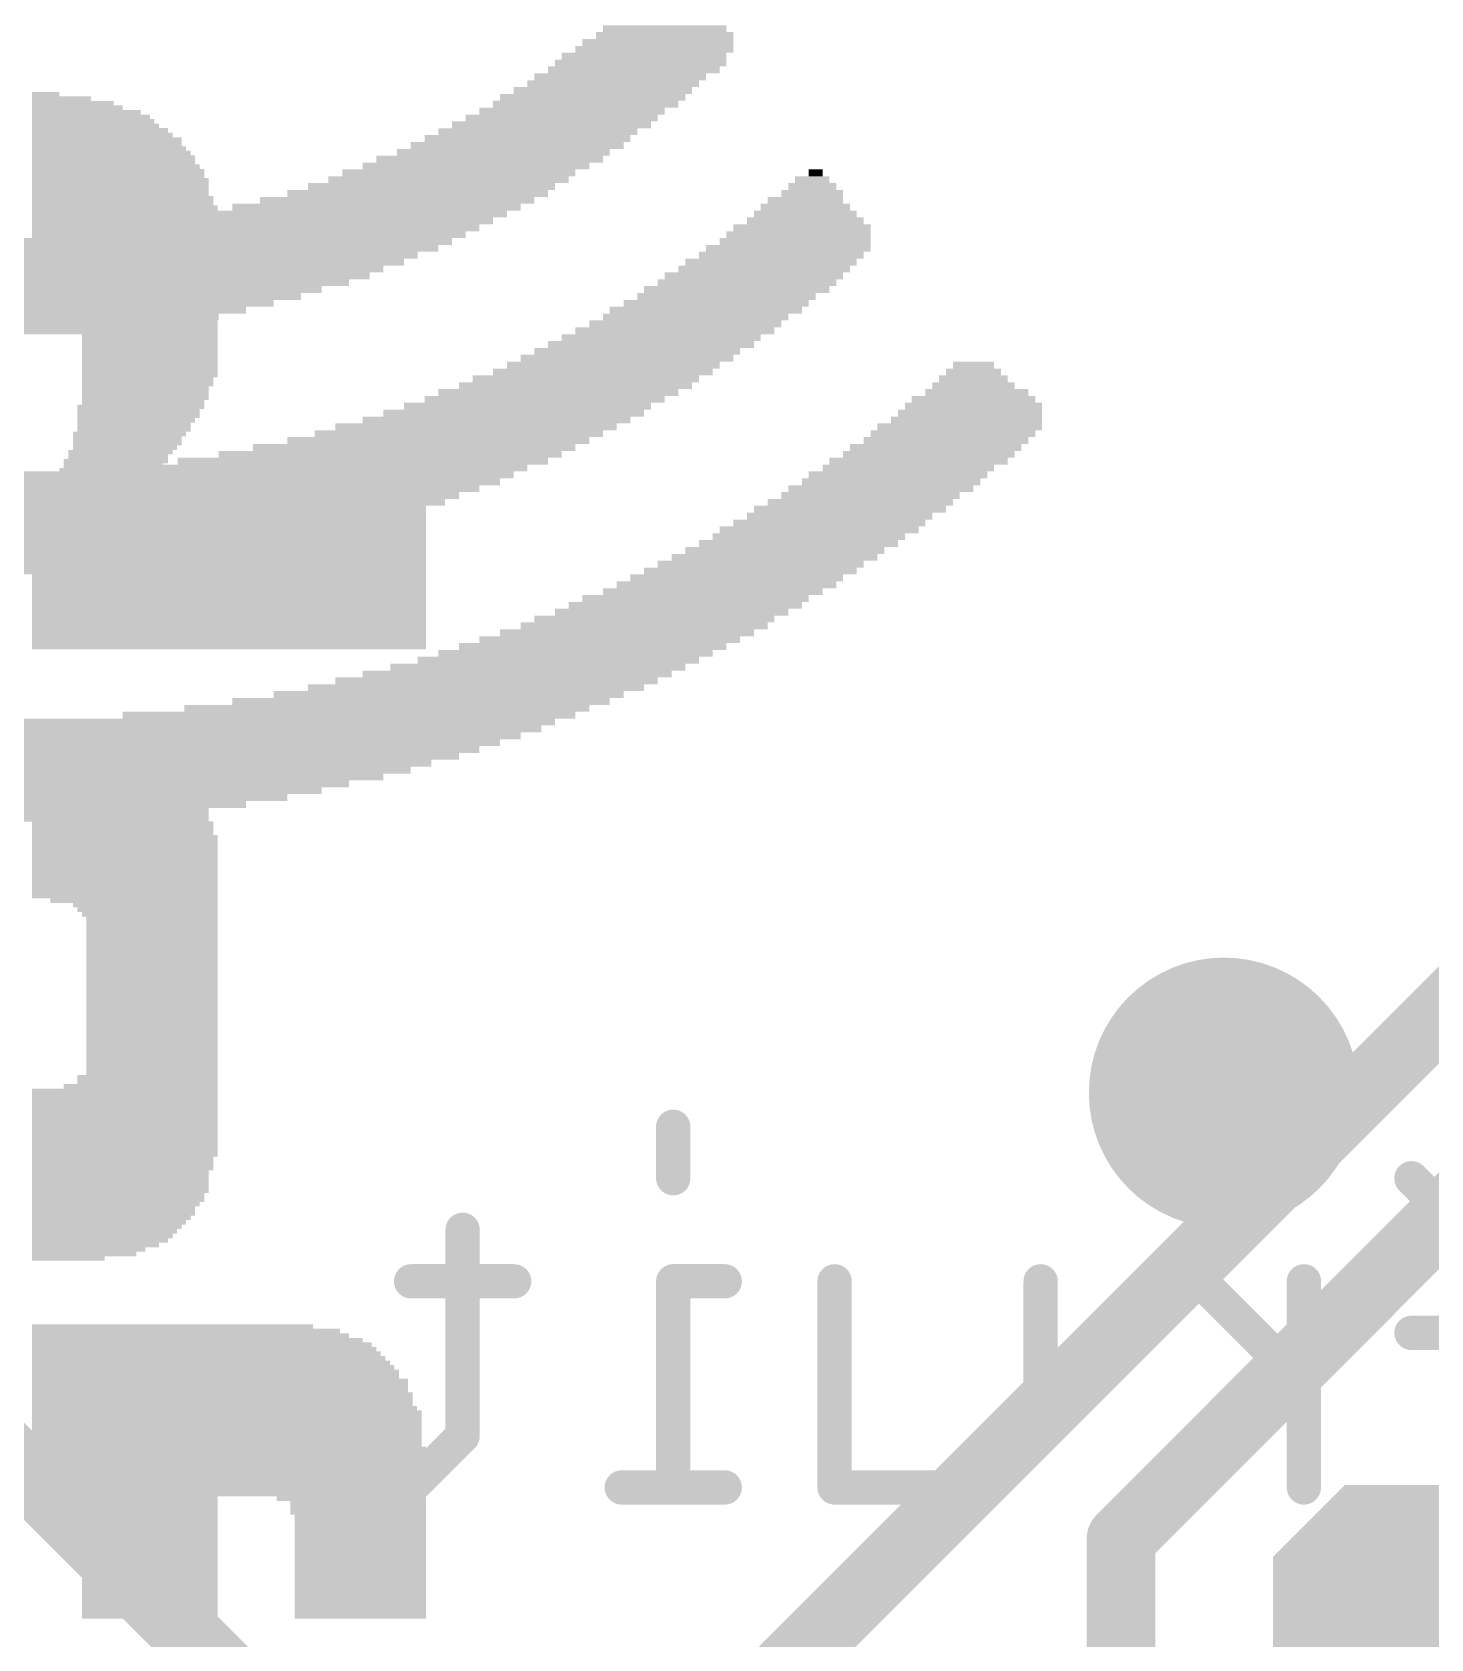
# Model space of a CAD drawing. Extents: x -8.4 to 31.7, y -7.2 to 47.3.
# Drawn here: x 11.21 to 16.39, y 21.22 to 27.17 of the extents above; entities that cross this region are included whole.
import ezdxf

# ---------------------------------------------------------------- set-up
doc = ezdxf.new("R2010")
doc.units = 0
for name, color, linetype in [('1', 12, 'CONTINUOUS'), ('16', 132, 'CONTINUOUS'), ('18', 110, 'CONTINUOUS'), ('21', 4, 'CONTINUOUS'), ('22', 6, 'CONTINUOUS')]:
    doc.layers.add(name, color=color, linetype=linetype)

# ---------------------------------------------------------------- blocks, each defined once
blk = doc.blocks.new('PIE')
at = {"const_width": 0.5}
blk.add_lwpolyline([(0, -0.25, 1), (0, 0.25, 1), (0, -0.25)], format="xyb", dxfattribs=at)
blk = doc.blocks.new('RECT')
blk.add_solid([(-0.5, -0.5), (0.5, -0.5), (-0.5, 0.5), (0.5, 0.5)])
blk = doc.blocks.new('OCTAGONV')
at = {"const_width": 0.5}
blk.add_lwpolyline([(-0.25, -0.1036), (-0.25, 0.1036), (-0.1036, 0.25), (0.1036, 0.25), (0.25, 0.1036), (0.25, -0.1036), (0.1036, -0.25), (-0.1036, -0.25), (-0.25, -0.1036), (-0.25, 0.1036)], dxfattribs=at)

msp = doc.modelspace()

# ---------------------------------------------------------------- linework, layer by layer
at = {"layer": '1', "const_width": 0.254}
for points in [[(15.367, 17.653), (6.604, 26.416)], [(16.742, 20.85), (16.256, 21.336)]]:
    msp.add_lwpolyline(points, dxfattribs=at)
at = {"layer": '1', "const_width": 0.127}
msp.add_lwpolyline([(16.3009, 21.3809, 1), (16.2111, 21.2911)], format="xyb", dxfattribs=at)
at = {"layer": '16', "const_width": 0.254}
for points in [[(19.558, 25.908), (15.24, 21.59)], [(18.669, 25.781), (13.589, 20.701)], [(15.24, 21.59), (15.24, 18.034)], [(16.256, 21.336), (16.256, 20.574)]]:
    msp.add_lwpolyline(points, dxfattribs=at)
at = {"layer": '16', "const_width": 0.127}
for points in [[(15.3035, 21.59, 1), (15.1765, 21.59)], [(15.1951, 21.6349, 1), (15.2849, 21.5451)], [(16.3195, 21.336, 1), (16.1925, 21.336)]]:
    msp.add_lwpolyline(points, format="xyb", dxfattribs=at)
at = {"layer": '22', "const_width": 0.127}
for points in [[(13.5826, 23.1151), (13.5826, 22.9245)], [(16.506, 22.7338), (16.3154, 22.9245)], [(12.803, 22.7338), (12.803, 21.9712)], [(12.9936, 22.5432), (12.6123, 22.5432)], [(13.7732, 22.5432), (13.5826, 22.5432)], [(13.5826, 22.5432), (13.5826, 21.7805)], [(14.18, 21.7805), (14.18, 22.5432)], [(14.9426, 22.5432), (14.9426, 21.9712)], [(15.5358, 22.5432), (15.3451, 22.5432)], [(15.9171, 22.1618), (15.5358, 22.5432)], [(15.9171, 21.7805), (15.9171, 22.5432)], [(16.6967, 22.3525), (16.3154, 22.3525)], [(12.803, 21.9712), (12.6123, 21.7805)], [(14.9426, 21.9712), (14.7519, 21.7805)], [(13.7732, 21.7805), (13.3919, 21.7805)], [(14.7519, 21.7805), (14.18, 21.7805)]]:
    msp.add_lwpolyline(points, dxfattribs=at)
at = {"layer": '22', "const_width": 0.0635}
for points in [[(13.6143, 23.1151, 1), (13.5508, 23.1151)], [(13.5508, 22.9245, 1), (13.6143, 22.9245)], [(16.3378, 22.9469, 1), (16.2929, 22.902)], [(12.8347, 22.7338, 1), (12.7712, 22.7338)], [(12.6123, 22.5749, 1), (12.6123, 22.5114)], [(12.9936, 22.5114, 1), (12.9936, 22.5749)], [(13.6143, 22.5432, 1), (13.5508, 22.5432)], [(13.5826, 22.5749, 1), (13.5826, 22.5114)], [(13.7732, 22.5114, 1), (13.7732, 22.5749)], [(14.2117, 22.5432, 1), (14.1482, 22.5432)], [(14.9744, 22.5432, 1), (14.9109, 22.5432)], [(15.3451, 22.5749, 1), (15.3451, 22.5114)], [(15.5582, 22.5656, 1), (15.5133, 22.5207)], [(15.5358, 22.5114, 1), (15.5358, 22.5749)], [(15.9489, 22.5432, 1), (15.8854, 22.5432)], [(16.3154, 22.3842, 1), (16.3154, 22.3207)], [(15.8947, 22.1394, 1), (15.9396, 22.1843)], [(12.7712, 21.9712, 1), (12.8347, 21.9712)], [(12.8254, 21.9487, 1), (12.7805, 21.9936)], [(14.9109, 21.9712, 1), (14.9744, 21.9712)], [(14.9651, 21.9487, 1), (14.9202, 21.9936)], [(12.5898, 21.803, 1), (12.6347, 21.758)], [(13.3919, 21.8122, 1), (13.3919, 21.7488)], [(13.7732, 21.7488, 1), (13.7732, 21.8122)], [(14.18, 21.8122, 1), (14.18, 21.7488)], [(14.7295, 21.803, 1), (14.7744, 21.758)], [(14.7519, 21.7488, 1), (14.7519, 21.8122)], [(13.5508, 21.7805, 1), (13.6143, 21.7805)], [(14.1482, 21.7805, 1), (14.2117, 21.7805)], [(15.8854, 21.7805, 1), (15.9489, 21.7805)]]:
    msp.add_lwpolyline(points, format="xyb", dxfattribs=at)

# ---------------------------------------------------------------- block references
at = {"layer": '1'}
msp.add_blockref('PIE', (15.621, 23.241), dxfattribs=at)
at = {"layer": '18', "xscale": 0.9064, "yscale": 0.9064}
msp.add_blockref('OCTAGONV', (16.256, 21.336), dxfattribs=at)
msp.add_blockref('OCTAGONV', (16.256, 21.336), dxfattribs=at)
at = {"layer": '21', "rotation": 270}
for p, xscale, yscale in [((11.2177, 26.6256), 0.6371, 0.0167), ((11.2344, 26.6256), 0.6371, 0.0168), ((11.2512, 26.6256), 0.6371, 0.0168), ((11.268, 26.6172), 0.6538, 0.0167), ((11.2847, 26.6172), 0.6538, 0.0168), ((11.3015, 26.6172), 0.6538, 0.0168), ((11.3183, 26.6004), 0.6538, 0.0167), ((11.335, 26.592), 0.6706, 0.0168), ((11.3518, 26.5837), 0.6873, 0.0168), ((11.3686, 26.5753), 0.7041, 0.0167), ((11.3853, 26.525), 0.8047, 0.0168), ((11.4021, 25.9047), 2.0452, 0.0167), ((11.4188, 25.9047), 2.0452, 0.0168), ((11.4356, 25.8963), 2.0284, 0.0168), ((11.4524, 25.8963), 2.0284, 0.0167), ((11.4691, 25.8963), 2.0284, 0.0168), ((11.4859, 25.8963), 2.0284, 0.0168), ((11.5027, 25.8963), 2.0284, 0.0167), ((11.5194, 25.888), 2.0117, 0.0168), ((11.5362, 25.888), 2.0117, 0.0168), ((11.553, 25.8796), 1.9949, 0.0167), ((11.5697, 25.8796), 1.9949, 0.0168), ((11.5865, 25.8796), 1.9949, 0.0167), ((11.6032, 25.8796), 1.9949, 0.0168), ((11.62, 25.8712), 1.9781, 0.0168), ((11.6368, 25.8712), 1.9781, 0.0167), ((11.6535, 25.8628), 1.9614, 0.0168), ((11.6703, 26.1813), 1.2908, 0.0168), ((11.6871, 26.1814), 1.2573, 0.0167), ((11.7038, 26.1897), 1.2406, 0.0168), ((11.7206, 26.1981), 1.1903, 0.0168), ((11.7374, 26.1981), 1.1567, 0.0167), ((11.7541, 26.2065), 1.1399, 0.0168), ((11.7709, 26.2065), 1.0729, 0.0168), ((11.7877, 26.2065), 1.0393, 0.0167), ((11.8044, 26.2149), 0.9891, 0.0168), ((11.8212, 26.2065), 0.9387, 0.0167), ((11.8379, 26.2149), 0.8885, 0.0168), ((11.8547, 26.2148), 0.8214, 0.0168), ((11.8715, 26.2065), 0.7041, 0.0167), ((11.8882, 26.2065), 0.6371, 0.0168), ((11.3853, 25.3347), 0.9052, 0.0168), ((11.3686, 25.2844), 0.8047, 0.0167), ((11.335, 25.2341), 0.7041, 0.0168), ((11.3518, 25.2509), 0.7376, 0.0168), ((11.3183, 25.2174), 0.6706, 0.0167), ((11.2177, 25.1923), 0.6203, 0.0167), ((11.2344, 25.1923), 0.6203, 0.0168), ((11.2512, 25.1923), 0.6203, 0.0168), ((11.268, 25.1923), 0.6203, 0.0167), ((11.2847, 25.1923), 0.6203, 0.0168), ((11.3015, 25.1923), 0.6203, 0.0168), ((11.6703, 25.1923), 0.6203, 0.0168), ((11.6871, 25.1923), 0.6203, 0.0167), ((11.7038, 25.1923), 0.6203, 0.0168), ((11.7206, 25.1923), 0.6203, 0.0168), ((11.7374, 25.1923), 0.6203, 0.0167), ((11.7541, 25.1923), 0.6203, 0.0168), ((11.7709, 25.1923), 0.6203, 0.0168), ((11.7877, 25.1923), 0.6203, 0.0167), ((11.8044, 25.1923), 0.6203, 0.0168), ((11.8212, 25.1923), 0.6203, 0.0167), ((11.8379, 25.1923), 0.6203, 0.0168), ((11.8547, 25.1923), 0.6203, 0.0168), ((11.8715, 25.1923), 0.6203, 0.0167), ((11.8882, 25.1923), 0.6203, 0.0168), ((11.905, 25.1923), 0.6203, 0.0168), ((11.9218, 25.1923), 0.6203, 0.0167), ((11.9385, 25.1923), 0.6203, 0.0168), ((11.9553, 25.1923), 0.6203, 0.0168), ((11.9721, 25.1923), 0.6203, 0.0167), ((11.9888, 25.1923), 0.6203, 0.0168), ((12.0056, 25.1923), 0.6203, 0.0167), ((12.0223, 25.1923), 0.6203, 0.0168), ((12.0391, 25.1923), 0.6203, 0.0168), ((12.0559, 25.1923), 0.6203, 0.0167), ((12.0726, 25.1923), 0.6203, 0.0168), ((12.0894, 25.1923), 0.6203, 0.0168), ((12.1062, 25.1923), 0.6203, 0.0167), ((12.1229, 25.1923), 0.6203, 0.0168), ((12.1397, 25.1923), 0.6203, 0.0168), ((12.1565, 25.1923), 0.6203, 0.0167), ((12.1732, 25.1923), 0.6203, 0.0168), ((12.19, 25.1923), 0.6203, 0.0168), ((12.2068, 25.1923), 0.6203, 0.0167), ((12.2235, 25.1923), 0.6203, 0.0168), ((12.2403, 25.1923), 0.6203, 0.0167), ((12.257, 25.1923), 0.6203, 0.0168), ((12.2738, 25.1923), 0.6203, 0.0168), ((12.2906, 25.1923), 0.6203, 0.0167), ((12.3073, 25.1923), 0.6203, 0.0168), ((12.3241, 25.1923), 0.6203, 0.0168), ((12.3409, 25.1923), 0.6203, 0.0167), ((12.3576, 25.1923), 0.6203, 0.0168), ((12.3744, 25.1923), 0.6203, 0.0168), ((12.3912, 25.1923), 0.6203, 0.0167), ((12.4079, 25.1923), 0.6203, 0.0168), ((12.4246, 25.1923), 0.6203, 0.0167), ((12.4414, 25.1923), 0.6203, 0.0168), ((12.4582, 25.1923), 0.6203, 0.0168), ((12.4749, 25.1923), 0.6203, 0.0167), ((12.4917, 25.1923), 0.6203, 0.0168), ((12.5085, 25.1923), 0.6203, 0.0168), ((12.5252, 25.1923), 0.6203, 0.0167), ((12.542, 25.1923), 0.6203, 0.0168), ((12.5588, 25.1923), 0.6203, 0.0168), ((12.5755, 25.1923), 0.6203, 0.0167), ((12.5923, 25.1923), 0.6203, 0.0168), ((12.6091, 25.1923), 0.6203, 0.0168), ((12.6258, 25.1923), 0.6203, 0.0167), ((12.6426, 25.1923), 0.6203, 0.0168), ((12.6593, 25.1923), 0.6203, 0.0167), ((11.2177, 24.2619), 0.6035, 0.0167), ((11.2344, 24.2619), 0.6035, 0.0168), ((11.2512, 24.2619), 0.6035, 0.0168), ((11.268, 24.2619), 0.6035, 0.0167), ((11.2847, 24.2535), 0.6203, 0.0168), ((11.3015, 24.2535), 0.6203, 0.0168), ((11.3183, 24.2535), 0.6203, 0.0167), ((11.335, 24.2535), 0.6203, 0.0168), ((11.3518, 24.2451), 0.6035, 0.0168), ((11.3686, 24.2367), 0.6203, 0.0167), ((11.3853, 24.2283), 0.637, 0.0168), ((11.4021, 24.2199), 0.6538, 0.0167), ((11.4188, 23.5829), 1.9278, 0.0168), ((11.4356, 23.5829), 1.9278, 0.0168), ((11.4524, 23.5829), 1.9278, 0.0167), ((11.4691, 23.5829), 1.9278, 0.0168), ((11.4859, 23.5913), 1.9111, 0.0168), ((11.5027, 23.5913), 1.9111, 0.0167), ((11.5194, 23.5913), 1.9111, 0.0168), ((11.5362, 23.5829), 1.8943, 0.0168), ((11.553, 23.5829), 1.8943, 0.0167), ((11.5697, 23.5829), 1.8943, 0.0168), ((11.5865, 23.5745), 1.8776, 0.0167), ((11.6032, 23.5829), 1.8608, 0.0168), ((11.62, 23.5829), 1.8608, 0.0168), ((11.6368, 23.5913), 1.8441, 0.0167), ((11.6535, 23.5829), 1.8273, 0.0168), ((11.6703, 23.5829), 1.8273, 0.0168), ((11.6871, 23.5913), 1.8105, 0.0167), ((11.7038, 23.5829), 1.7938, 0.0168), ((11.7206, 23.5829), 1.7602, 0.0168), ((11.7374, 23.5829), 1.7267, 0.0167), ((11.7541, 23.5913), 1.7099, 0.0168), ((11.7709, 23.5829), 1.6596, 0.0168), ((11.7877, 23.5829), 1.6261, 0.0167), ((11.8044, 23.5913), 1.6093, 0.0168), ((11.8212, 23.5913), 1.5423, 0.0167), ((11.8379, 23.5913), 1.5087, 0.0168), ((11.8547, 23.5913), 1.4417, 0.0168), ((11.8715, 23.5997), 1.2909, 0.0167), ((11.8882, 23.5997), 1.1903, 0.0168), ((11.3853, 22.9627), 0.6873, 0.0168), ((11.4021, 22.9627), 0.6873, 0.0167), ((11.2177, 22.9375), 0.637, 0.0167), ((11.2344, 22.9375), 0.637, 0.0168), ((11.2512, 22.9375), 0.637, 0.0168), ((11.268, 22.9375), 0.637, 0.0167), ((11.2847, 22.9375), 0.637, 0.0168), ((11.3015, 22.9375), 0.637, 0.0168), ((11.3183, 22.9375), 0.637, 0.0167), ((11.335, 22.9459), 0.6537, 0.0168), ((11.3518, 22.9459), 0.6537, 0.0168), ((11.3686, 22.9459), 0.6537, 0.0167), ((11.2177, 22.0658), 0.6371, 0.0167), ((11.2344, 22.0658), 0.6371, 0.0168), ((11.2512, 22.0658), 0.6371, 0.0168), ((11.268, 22.0658), 0.6371, 0.0167), ((11.2847, 22.0658), 0.6371, 0.0168), ((11.3015, 22.0658), 0.6371, 0.0168), ((11.3183, 22.0658), 0.6371, 0.0167), ((11.335, 22.0658), 0.6371, 0.0168), ((11.3518, 22.0658), 0.6371, 0.0168), ((11.3686, 22.0658), 0.6371, 0.0167), ((11.3853, 22.0658), 0.6371, 0.0168), ((11.4021, 21.8394), 1.0897, 0.0167), ((11.4188, 21.8394), 1.0897, 0.0168), ((11.4356, 21.8394), 1.0897, 0.0168), ((11.4524, 21.8394), 1.0897, 0.0167), ((11.4691, 21.8394), 1.0897, 0.0168), ((11.4859, 21.8394), 1.0897, 0.0168), ((11.5027, 21.8394), 1.0897, 0.0167), ((11.5194, 21.8394), 1.0897, 0.0168), ((11.5362, 21.8394), 1.0897, 0.0168), ((11.553, 21.8394), 1.0897, 0.0167), ((11.5697, 21.8394), 1.0897, 0.0168), ((11.5865, 21.8394), 1.0897, 0.0167), ((11.6032, 21.8394), 1.0897, 0.0168), ((11.62, 21.8394), 1.0897, 0.0168), ((11.6368, 21.8394), 1.0897, 0.0167), ((11.6535, 21.8394), 1.0897, 0.0168), ((11.6703, 21.8394), 1.0897, 0.0168), ((11.6871, 21.8394), 1.0897, 0.0167), ((11.7038, 21.8394), 1.0897, 0.0168), ((11.7206, 21.8394), 1.0897, 0.0168), ((11.7374, 21.8394), 1.0897, 0.0167), ((11.7541, 21.8394), 1.0897, 0.0168), ((11.7709, 21.8394), 1.0897, 0.0168), ((11.7877, 21.8394), 1.0897, 0.0167), ((11.8044, 21.8394), 1.0897, 0.0168), ((11.8212, 21.8394), 1.0897, 0.0167), ((11.8379, 21.8394), 1.0897, 0.0168), ((11.8547, 21.8394), 1.0897, 0.0168), ((11.8715, 21.8394), 1.0897, 0.0167), ((11.8882, 21.8394), 1.0897, 0.0168), ((11.905, 22.0658), 0.6371, 0.0168), ((11.9218, 22.0658), 0.6371, 0.0167), ((11.9385, 22.0658), 0.6371, 0.0168), ((11.9553, 22.0658), 0.6371, 0.0168), ((11.9721, 22.0658), 0.6371, 0.0167), ((11.9888, 22.0658), 0.6371, 0.0168), ((12.0056, 22.0658), 0.6371, 0.0167), ((12.0223, 22.0658), 0.6371, 0.0168), ((12.0391, 22.0658), 0.6371, 0.0168), ((12.0559, 22.0658), 0.6371, 0.0167), ((12.0726, 22.0658), 0.6371, 0.0168), ((12.0894, 22.0658), 0.6371, 0.0168), ((12.1062, 22.0658), 0.6371, 0.0167), ((12.1229, 22.0574), 0.6538, 0.0168), ((12.1397, 22.0574), 0.6538, 0.0168), ((12.1565, 22.0574), 0.6538, 0.0167), ((12.1732, 22.0323), 0.7041, 0.0168), ((12.19, 21.8394), 1.0897, 0.0168), ((12.2068, 21.8394), 1.0897, 0.0167), ((12.2235, 21.8394), 1.0897, 0.0168), ((12.2403, 21.8394), 1.0897, 0.0167), ((12.257, 21.8311), 1.0729, 0.0168), ((12.2738, 21.8311), 1.0729, 0.0168), ((12.2906, 21.8311), 1.0729, 0.0167), ((12.3073, 21.8311), 1.0729, 0.0168), ((12.3241, 21.8311), 1.0729, 0.0168), ((12.3409, 21.8311), 1.0729, 0.0167), ((12.3576, 21.8226), 1.0561, 0.0168), ((12.3744, 21.8226), 1.0561, 0.0168), ((12.3912, 21.8143), 1.0394, 0.0167), ((12.4079, 21.8143), 1.0394, 0.0168), ((12.4246, 21.8143), 1.0394, 0.0167), ((12.4414, 21.8059), 1.0226, 0.0168), ((12.4582, 21.8059), 1.0226, 0.0168), ((12.4749, 21.7975), 1.0058, 0.0167), ((12.4917, 21.7891), 0.9891, 0.0168), ((12.5085, 21.7808), 0.9723, 0.0168), ((12.5252, 21.7723), 0.9555, 0.0167), ((12.542, 21.764), 0.9388, 0.0168), ((12.5588, 21.7556), 0.922, 0.0168), ((12.5755, 21.7388), 0.8885, 0.0167), ((12.5923, 21.7388), 0.8885, 0.0168), ((12.6091, 21.7137), 0.8382, 0.0168), ((12.6258, 21.6885), 0.7879, 0.0167), ((12.6426, 21.6802), 0.7711, 0.0168), ((12.6593, 21.6131), 0.637, 0.0167)]:
    msp.add_blockref('RECT', p, dxfattribs=dict(at, xscale=xscale, yscale=yscale))
at = {"layer": '22', "yscale": 0.0254, "rotation": 180}
for p, xscale in [((13.5509, 27.178), 0.4572), ((13.5128, 27.1018), 0.5842), ((13.5255, 27.1272), 0.5588), ((13.5509, 27.1526), 0.508), ((13.462, 27.051), 0.635), ((13.4747, 27.0764), 0.6096), ((13.3858, 27.0002), 0.635), ((13.4366, 27.0256), 0.635), ((13.2842, 26.924), 0.6858), ((13.3223, 26.9494), 0.6604), ((13.3604, 26.9748), 0.635), ((13.208, 26.8732), 0.6858), ((13.2588, 26.8986), 0.6858), ((13.1318, 26.8224), 0.7366), ((13.1699, 26.8478), 0.7112), ((13.0048, 26.7462), 0.7874), ((13.0429, 26.7716), 0.762), ((13.081, 26.797), 0.7366), ((12.9032, 26.6954), 0.8382), ((12.954, 26.7208), 0.7874), ((12.7889, 26.6446), 0.8636), ((12.8524, 26.67), 0.8382), ((14.1097, 26.6446), 0.0508), ((12.6365, 26.5684), 0.9652), ((12.6873, 26.5938), 0.9144), ((12.7508, 26.6192), 0.889), ((14.097, 26.5684), 0.2286), ((14.097, 26.5938), 0.1778), ((14.097, 26.6192), 0.127), ((12.4841, 26.5176), 1.0668), ((12.5603, 26.543), 1.016), ((14.0716, 26.5176), 0.3302), ((14.0716, 26.543), 0.2794), ((12.319, 26.4668), 1.1938), ((12.4079, 26.4922), 1.1176), ((14.0716, 26.4668), 0.4318), ((14.0716, 26.4922), 0.381), ((11.1125, 26.3906), 3.302), ((12.0142, 26.416), 1.6002), ((12.2047, 26.4414), 1.3208), ((14.0335, 26.3906), 0.5588), ((14.0462, 26.416), 0.5334), ((14.0589, 26.4414), 0.508), ((11.1125, 26.3652), 3.2004), ((11.1125, 26.3398), 3.048), ((13.9827, 26.3398), 0.6096), ((14.0081, 26.3652), 0.6096), ((11.1125, 26.3144), 2.9464), ((11.1125, 26.289), 2.794), ((13.9192, 26.289), 0.635), ((13.9446, 26.3144), 0.635), ((11.1125, 26.2636), 2.6924), ((11.1125, 26.2382), 2.54), ((11.1125, 26.2128), 2.3368), ((13.8176, 26.2128), 0.6858), ((13.8557, 26.2382), 0.6604), ((13.8811, 26.2636), 0.6604), ((11.1125, 26.1874), 2.1844), ((11.1125, 26.162), 1.9812), ((13.7414, 26.162), 0.6858), ((13.7795, 26.1874), 0.6604), ((11.1125, 26.1366), 1.778), ((11.1125, 26.1112), 1.5748), ((13.6652, 26.1112), 0.6858), ((13.7033, 26.1366), 0.7112), ((11.1125, 26.0858), 1.27), ((11.1125, 26.0604), 0.9144), ((13.5382, 26.035), 0.7366), ((13.589, 26.0604), 0.7366), ((13.6271, 26.0858), 0.7112), ((13.4493, 25.9842), 0.762), ((13.5001, 26.0096), 0.762), ((13.3223, 25.908), 0.8128), ((13.3604, 25.9334), 0.7874), ((13.4112, 25.9588), 0.7874), ((14.6939, 25.908), 0.2032), ((14.6939, 25.9334), 0.1524), ((13.2207, 25.8572), 0.8636), ((13.2588, 25.8826), 0.8382), ((14.6939, 25.8572), 0.3048), ((14.6939, 25.8826), 0.254), ((13.1064, 25.8064), 0.889), ((13.1572, 25.8318), 0.889), ((14.6939, 25.8064), 0.4572), ((14.7066, 25.8318), 0.381), ((12.9286, 25.7302), 0.9906), ((12.9921, 25.7556), 0.9652), ((13.0429, 25.781), 0.9144), ((14.6685, 25.7302), 0.5588), ((14.6812, 25.7556), 0.5334), ((14.6939, 25.781), 0.508), ((12.7889, 25.6794), 1.0668), ((12.8524, 25.7048), 1.0414), ((14.6177, 25.6794), 0.6096), ((14.6431, 25.7048), 0.6096), ((12.6238, 25.6286), 1.1938), ((12.7127, 25.654), 1.1176), ((14.5542, 25.6286), 0.635), ((14.5923, 25.654), 0.6096), ((12.3063, 25.5524), 1.4732), ((12.4333, 25.5778), 1.3716), ((12.5349, 25.6032), 1.27), ((14.4526, 25.5524), 0.635), ((14.4907, 25.5778), 0.6604), ((14.5288, 25.6032), 0.635), ((11.1125, 25.527), 3.7592), ((11.1125, 25.5016), 3.6576), ((14.3891, 25.5016), 0.6604), ((14.4145, 25.527), 0.6604), ((11.1125, 25.4762), 3.5052), ((11.1125, 25.4508), 3.3528), ((14.3129, 25.4508), 0.6604), ((14.351, 25.4762), 0.6858), ((11.1125, 25.4254), 3.2512), ((11.1125, 25.4), 3.0988), ((11.1125, 25.3746), 2.9464), ((14.1986, 25.3746), 0.6858), ((14.2367, 25.4), 0.7112), ((14.2748, 25.4254), 0.6858), ((11.1125, 25.3492), 2.7432), ((11.1125, 25.3238), 2.5908), ((14.1224, 25.3238), 0.7366), ((14.1605, 25.3492), 0.7112), ((11.1125, 25.2984), 2.3876), ((11.1125, 25.273), 2.1844), ((14.0462, 25.273), 0.7366), ((14.0843, 25.2984), 0.7112), ((11.1125, 25.2476), 1.9304), ((11.1125, 25.2222), 1.6764), ((11.1125, 25.1968), 1.3716), ((13.9065, 25.1968), 0.762), ((13.9573, 25.2222), 0.762), ((13.9954, 25.2476), 0.7366), ((11.1125, 25.1714), 0.9144), ((13.8176, 25.146), 0.7874), ((13.8684, 25.1714), 0.7874), ((13.7287, 25.0952), 0.8128), ((13.7795, 25.1206), 0.8128), ((13.5763, 25.019), 0.8636), ((13.6271, 25.0444), 0.8636), ((13.6652, 25.0698), 0.8382), ((13.4747, 24.9682), 0.9144), ((13.5128, 24.9936), 0.889), ((13.3477, 24.9174), 0.9652), ((13.4112, 24.9428), 0.9398), ((13.1572, 24.8412), 1.0414), ((13.2207, 24.8666), 1.016), ((13.2842, 24.892), 0.9906), ((13.0048, 24.7904), 1.143), ((13.081, 24.8158), 1.0922), ((12.8524, 24.7396), 1.2446), ((12.9286, 24.765), 1.1938), ((12.5222, 24.6634), 1.4986), ((12.6492, 24.6888), 1.397), ((12.7508, 24.7142), 1.2954), ((11.1125, 24.6126), 4.064), ((12.3825, 24.638), 1.6764), ((11.1125, 24.5872), 3.9624), ((11.1125, 24.5618), 3.81), ((11.1125, 24.5364), 3.6576), ((11.1125, 24.511), 3.5052), ((11.1125, 24.4856), 3.3528), ((11.1125, 24.4602), 3.1496), ((11.1125, 24.4348), 2.9972), ((11.1125, 24.4094), 2.794), ((11.1125, 24.384), 2.54), ((11.1125, 24.3586), 2.3368), ((11.1125, 24.3332), 2.0828), ((11.1125, 24.3078), 1.778), ((11.1125, 24.2824), 1.3716), ((11.1125, 24.257), 0.8636)]:
    msp.add_blockref('RECT', p, dxfattribs=dict(at, xscale=xscale))

doc.saveas('drawing.dxf')
